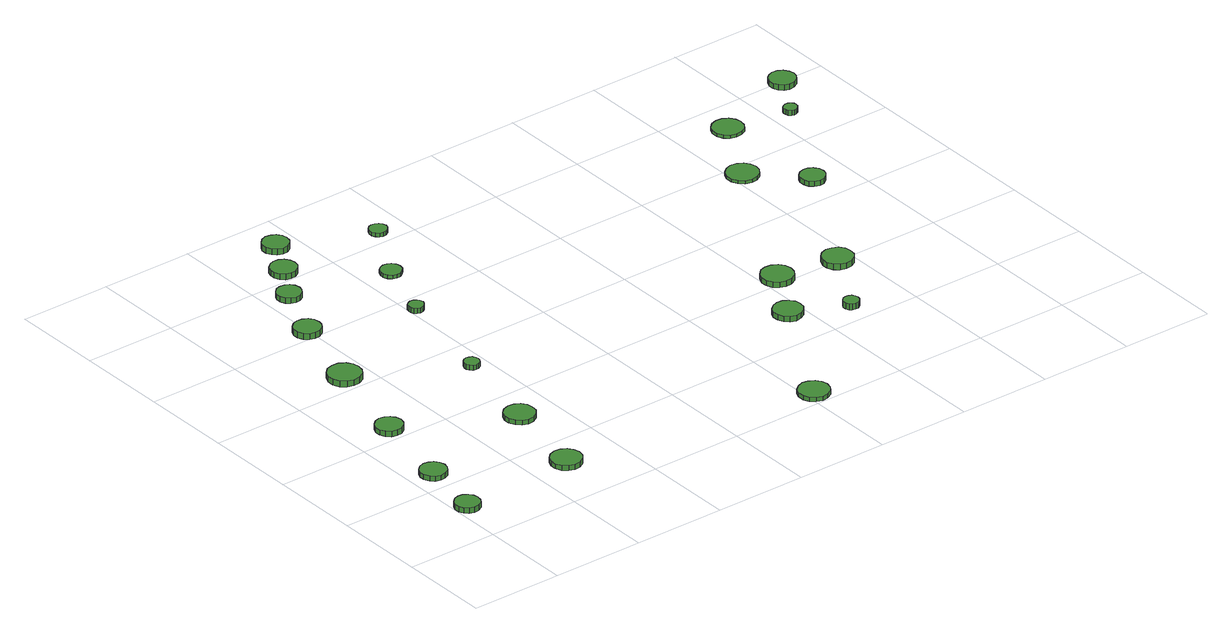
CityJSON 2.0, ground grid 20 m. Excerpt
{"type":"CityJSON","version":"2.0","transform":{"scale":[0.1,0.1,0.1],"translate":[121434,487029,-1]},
"CityObjects":{
"tree1":{"type":"SolitaryVegetationObject","attributes":{"function":"something"},"geometry":[{"type":"MultiSurface","lod":"1","boundaries":[[[0,1,2,3,4,5,6,7,8,9,10,11,12,13,14]],[[15,16,17,18,19,20,21,22,23,24,25,26,27,28,29]],[[0,29,28,1]],[[1,28,27,2]],[[2,27,26,3]],[[3,26,25,4]],[[4,25,24,5]],[[5,24,23,6]],[[6,23,22,7]],[[7,22,21,8]],[[8,21,20,9]],[[9,20,19,10]],[[10,19,18,11]],[[11,18,17,12]],[[12,17,16,13]],[[13,16,15,14]],[[14,15,29,0]]]}]},
"tree2":{"type":"SolitaryVegetationObject","attributes":{"function":"something"},"geometry":[{"type":"MultiSurface","lod":"1","boundaries":[[[30,31,32,33,34,35,36,37,38,39,40,41,42,43,44]],[[45,46,47,48,49,50,51,52,53,54,55,56,57,58,59]],[[30,59,58,31]],[[31,58,57,32]],[[32,57,56,33]],[[33,56,55,34]],[[34,55,54,35]],[[35,54,53,36]],[[36,53,52,37]],[[37,52,51,38]],[[38,51,50,39]],[[39,50,49,40]],[[40,49,48,41]],[[41,48,47,42]],[[42,47,46,43]],[[43,46,45,44]],[[44,45,59,30]]]}]},
"tree3":{"type":"SolitaryVegetationObject","attributes":{"function":"something"},"geometry":[{"type":"MultiSurface","lod":"1","boundaries":[[[60,61,62,63,64,65,66,67,68,69,70,71,72,73,74]],[[75,76,77,78,79,80,81,82,83,84,85,86,87,88,89]],[[60,89,88,61]],[[61,88,87,62]],[[62,87,86,63]],[[63,86,85,64]],[[64,85,84,65]],[[65,84,83,66]],[[66,83,82,67]],[[67,82,81,68]],[[68,81,80,69]],[[69,80,79,70]],[[70,79,78,71]],[[71,78,77,72]],[[72,77,76,73]],[[73,76,75,74]],[[74,75,89,60]]]}]},
"tree4":{"type":"SolitaryVegetationObject","attributes":{"function":"something"},"geometry":[{"type":"MultiSurface","lod":"1","boundaries":[[[90,91,92,93,94,95,96,97,98,99,100,101,102,103,104]],[[105,106,107,108,109,110,111,112,113,114,115,116,117,118,119]],[[90,119,118,91]],[[91,118,117,92]],[[92,117,116,93]],[[93,116,115,94]],[[94,115,114,95]],[[95,114,113,96]],[[96,113,112,97]],[[97,112,111,98]],[[98,111,110,99]],[[99,110,109,100]],[[100,109,108,101]],[[101,108,107,102]],[[102,107,106,103]],[[103,106,105,104]],[[104,105,119,90]]]}]},
"tree5":{"type":"SolitaryVegetationObject","attributes":{"function":"something"},"geometry":[{"type":"MultiSurface","lod":"1","boundaries":[[[120,121,122,123,124,125,126,127,128,129,130,131,132,133,134]],[[135,136,137,138,139,140,141,142,143,144,145,146,147,148,149]],[[120,149,148,121]],[[121,148,147,122]],[[122,147,146,123]],[[123,146,145,124]],[[124,145,144,125]],[[125,144,143,126]],[[126,143,142,127]],[[127,142,141,128]],[[128,141,140,129]],[[129,140,139,130]],[[130,139,138,131]],[[131,138,137,132]],[[132,137,136,133]],[[133,136,135,134]],[[134,135,149,120]]]}]},
"tree6":{"type":"SolitaryVegetationObject","attributes":{"function":"something"},"geometry":[{"type":"MultiSurface","lod":"1","boundaries":[[[150,151,152,153,154,155,156,157,158,159,160,161,162,163,164]],[[165,166,167,168,169,170,171,172,173,174,175,176,177,178,179]],[[150,179,178,151]],[[151,178,177,152]],[[152,177,176,153]],[[153,176,175,154]],[[154,175,174,155]],[[155,174,173,156]],[[156,173,172,157]],[[157,172,171,158]],[[158,171,170,159]],[[159,170,169,160]],[[160,169,168,161]],[[161,168,167,162]],[[162,167,166,163]],[[163,166,165,164]],[[164,165,179,150]]]}]},
"tree7":{"type":"SolitaryVegetationObject","attributes":{"function":"something"},"geometry":[{"type":"MultiSurface","lod":"1","boundaries":[[[180,181,182,183,184,185,186,187,188,189,190,191,192,193,194]],[[195,196,197,198,199,200,201,202,203,204,205,206,207,208,209]],[[180,209,208,181]],[[181,208,207,182]],[[182,207,206,183]],[[183,206,205,184]],[[184,205,204,185]],[[185,204,203,186]],[[186,203,202,187]],[[187,202,201,188]],[[188,201,200,189]],[[189,200,199,190]],[[190,199,198,191]],[[191,198,197,192]],[[192,197,196,193]],[[193,196,195,194]],[[194,195,209,180]]]}]},
"tree8":{"type":"SolitaryVegetationObject","attributes":{"function":"something"},"geometry":[{"type":"MultiSurface","lod":"1","boundaries":[[[210,211,212,213,214,215,216,217,218,219,220,221,222,223,224]],[[225,226,227,228,229,230,231,232,233,234,235,236,237,238,239]],[[210,239,238,211]],[[211,238,237,212]],[[212,237,236,213]],[[213,236,235,214]],[[214,235,234,215]],[[215,234,233,216]],[[216,233,232,217]],[[217,232,231,218]],[[218,231,230,219]],[[219,230,229,220]],[[220,229,228,221]],[[221,228,227,222]],[[222,227,226,223]],[[223,226,225,224]],[[224,225,239,210]]]}]},
"tree9":{"type":"SolitaryVegetationObject","attributes":{"function":"something"},"geometry":[{"type":"MultiSurface","lod":"1","boundaries":[[[240,241,242,243,244,245,246,247,248,249,250,251,252,253,254]],[[255,256,257,258,259,260,261,262,263,264,265,266,267,268,269]],[[240,269,268,241]],[[241,268,267,242]],[[242,267,266,243]],[[243,266,265,244]],[[244,265,264,245]],[[245,264,263,246]],[[246,263,262,247]],[[247,262,261,248]],[[248,261,260,249]],[[249,260,259,250]],[[250,259,258,251]],[[251,258,257,252]],[[252,257,256,253]],[[253,256,255,254]],[[254,255,269,240]]]}]},
"tree10":{"type":"SolitaryVegetationObject","attributes":{"function":"something"},"geometry":[{"type":"MultiSurface","lod":"1","boundaries":[[[270,271,272,273,274,275,276,277,278,279,280,281,282,283,284]],[[285,286,287,288,289,290,291,292,293,294,295,296,297,298,299]],[[270,299,298,271]],[[271,298,297,272]],[[272,297,296,273]],[[273,296,295,274]],[[274,295,294,275]],[[275,294,293,276]],[[276,293,292,277]],[[277,292,291,278]],[[278,291,290,279]],[[279,290,289,280]],[[280,289,288,281]],[[281,288,287,282]],[[282,287,286,283]],[[283,286,285,284]],[[284,285,299,270]]]}]},
"tree11":{"type":"SolitaryVegetationObject","attributes":{"function":"something"},"geometry":[{"type":"MultiSurface","lod":"1","boundaries":[[[300,301,302,303,304,305,306,307,308,309,310,311,312,313,314]],[[315,316,317,318,319,320,321,322,323,324,325,326,327,328,329]],[[300,329,328,301]],[[301,328,327,302]],[[302,327,326,303]],[[303,326,325,304]],[[304,325,324,305]],[[305,324,323,306]],[[306,323,322,307]],[[307,322,321,308]],[[308,321,320,309]],[[309,320,319,310]],[[310,319,318,311]],[[311,318,317,312]],[[312,317,316,313]],[[313,316,315,314]],[[314,315,329,300]]]}]},
"tree12":{"type":"SolitaryVegetationObject","attributes":{"function":"something"},"geometry":[{"type":"MultiSurface","lod":"1","boundaries":[[[330,331,332,333,334,335,336,337,338,339,340,341,342,343,344]],[[345,346,347,348,349,350,351,352,353,354,355,356,357,358,359]],[[330,359,358,331]],[[331,358,357,332]],[[332,357,356,333]],[[333,356,355,334]],[[334,355,354,335]],[[335,354,353,336]],[[336,353,352,337]],[[337,352,351,338]],[[338,351,350,339]],[[339,350,349,340]],[[340,349,348,341]],[[341,348,347,342]],[[342,347,346,343]],[[343,346,345,344]],[[344,345,359,330]]]}]},
"tree13":{"type":"SolitaryVegetationObject","attributes":{"function":"something"},"geometry":[{"type":"MultiSurface","lod":"1","boundaries":[[[360,361,362,363,364,365,366,367,368,369,370,371,372,373,374]],[[375,376,377,378,379,380,381,382,383,384,385,386,387,388,389]],[[360,389,388,361]],[[361,388,387,362]],[[362,387,386,363]],[[363,386,385,364]],[[364,385,384,365]],[[365,384,383,366]],[[366,383,382,367]],[[367,382,381,368]],[[368,381,380,369]],[[369,380,379,370]],[[370,379,378,371]],[[371,378,377,372]],[[372,377,376,373]],[[373,376,375,374]],[[374,375,389,360]]]}]},
"tree14":{"type":"SolitaryVegetationObject","attributes":{"function":"something"},"geometry":[{"type":"MultiSurface","lod":"1","boundaries":[[[390,391,392,393,394,395,396,397,398,399,400,401,402,403,404]],[[405,406,407,408,409,410,411,412,413,414,415,416,417,418,419]],[[390,419,418,391]],[[391,418,417,392]],[[392,417,416,393]],[[393,416,415,394]],[[394,415,414,395]],[[395,414,413,396]],[[396,413,412,397]],[[397,412,411,398]],[[398,411,410,399]],[[399,410,409,400]],[[400,409,408,401]],[[401,408,407,402]],[[402,407,406,403]],[[403,406,405,404]],[[404,405,419,390]]]}]},
"tree15":{"type":"SolitaryVegetationObject","attributes":{"function":"something"},"geometry":[{"type":"MultiSurface","lod":"1","boundaries":[[[420,421,422,423,424,425,426,427,428,429,430,431,432,433,434]],[[435,436,437,438,439,440,441,442,443,444,445,446,447,448,449]],[[420,449,448,421]],[[421,448,447,422]],[[422,447,446,423]],[[423,446,445,424]],[[424,445,444,425]],[[425,444,443,426]],[[426,443,442,427]],[[427,442,441,428]],[[428,441,440,429]],[[429,440,439,430]],[[430,439,438,431]],[[431,438,437,432]],[[432,437,436,433]],[[433,436,435,434]],[[434,435,449,420]]]}]},
"tree16":{"type":"SolitaryVegetationObject","attributes":{"function":"something"},"geometry":[{"type":"MultiSurface","lod":"1","boundaries":[[[450,451,452,453,454,455,456,457,458,459,460,461,462,463,464]],[[465,466,467,468,469,470,471,472,473,474,475,476,477,478,479]],[[450,479,478,451]],[[451,478,477,452]],[[452,477,476,453]],[[453,476,475,454]],[[454,475,474,455]],[[455,474,473,456]],[[456,473,472,457]],[[457,472,471,458]],[[458,471,470,459]],[[459,470,469,460]],[[460,469,468,461]],[[461,468,467,462]],[[462,467,466,463]],[[463,466,465,464]],[[464,465,479,450]]]}]},
"tree17":{"type":"SolitaryVegetationObject","attributes":{"function":"something"},"geometry":[{"type":"MultiSurface","lod":"1","boundaries":[[[480,481,482,483,484,485,486,487,488,489,490,491,492,493,494]],[[495,496,497,498,499,500,501,502,503,504,505,506,507,508,509]],[[480,509,508,481]],[[481,508,507,482]],[[482,507,506,483]],[[483,506,505,484]],[[484,505,504,485]],[[485,504,503,486]],[[486,503,502,487]],[[487,502,501,488]],[[488,501,500,489]],[[489,500,499,490]],[[490,499,498,491]],[[491,498,497,492]],[[492,497,496,493]],[[493,496,495,494]],[[494,495,509,480]]]}]},
"tree18":{"type":"SolitaryVegetationObject","attributes":{"function":"something"},"geometry":[{"type":"MultiSurface","lod":"1","boundaries":[[[510,511,512,513,514,515,516,517,518,519,520,521,522,523,524]],[[525,526,527,528,529,530,531,532,533,534,535,536,537,538,539]],[[510,539,538,511]],[[511,538,537,512]],[[512,537,536,513]],[[513,536,535,514]],[[514,535,534,515]],[[515,534,533,516]],[[516,533,532,517]],[[517,532,531,518]],[[518,531,530,519]],[[519,530,529,520]],[[520,529,528,521]],[[521,528,527,522]],[[522,527,526,523]],[[523,526,525,524]],[[524,525,539,510]]]}]},
"tree19":{"type":"SolitaryVegetationObject","attributes":{"function":"something"},"geometry":[{"type":"MultiSurface","lod":"1","boundaries":[[[540,541,542,543,544,545,546,547,548,549,550,551,552,553,554]],[[555,556,557,558,559,560,561,562,563,564,565,566,567,568,569]],[[540,569,568,541]],[[541,568,567,542]],[[542,567,566,543]],[[543,566,565,544]],[[544,565,564,545]],[[545,564,563,546]],[[546,563,562,547]],[[547,562,561,548]],[[548,561,560,549]],[[549,560,559,550]],[[550,559,558,551]],[[551,558,557,552]],[[552,557,556,553]],[[553,556,555,554]],[[554,555,569,540]]]}]},
"tree20":{"type":"SolitaryVegetationObject","attributes":{"function":"something"},"geometry":[{"type":"MultiSurface","lod":"1","boundaries":[[[570,571,572,573,574,575,576,577,578,579,580,581,582,583,584]],[[585,586,587,588,589,590,591,592,593,594,595,596,597,598,599]],[[570,599,598,571]],[[571,598,597,572]],[[572,597,596,573]],[[573,596,595,574]],[[574,595,594,575]],[[575,594,593,576]],[[576,593,592,577]],[[577,592,591,578]],[[578,591,590,579]],[[579,590,589,580]],[[580,589,588,581]],[[581,588,587,582]],[[582,587,586,583]],[[583,586,585,584]],[[584,585,599,570]]]}]},
"tree21":{"type":"SolitaryVegetationObject","attributes":{"function":"something"},"geometry":[{"type":"MultiSurface","lod":"1","boundaries":[[[600,601,602,603,604,605,606,607,608,609,610,611,612,613,614]],[[615,616,617,618,619,620,621,622,623,624,625,626,627,628,629]],[[600,629,628,601]],[[601,628,627,602]],[[602,627,626,603]],[[603,626,625,604]],[[604,625,624,605]],[[605,624,623,606]],[[606,623,622,607]],[[607,622,621,608]],[[608,621,620,609]],[[609,620,619,610]],[[610,619,618,611]],[[611,618,617,612]],[[612,617,616,613]],[[613,616,615,614]],[[614,615,629,600]]]}]},
"tree22":{"type":"SolitaryVegetationObject","attributes":{"function":"something"},"geometry":[{"type":"MultiSurface","lod":"1","boundaries":[[[630,631,632,633,634,635,636,637,638,639,640,641,642,643,644]],[[645,646,647,648,649,650,651,652,653,654,655,656,657,658,659]],[[630,659,658,631]],[[631,658,657,632]],[[632,657,656,633]],[[633,656,655,634]],[[634,655,654,635]],[[635,654,653,636]],[[636,653,652,637]],[[637,652,651,638]],[[638,651,650,639]],[[639,650,649,640]],[[640,649,648,641]],[[641,648,647,642]],[[642,647,646,643]],[[643,646,645,644]],[[644,645,659,630]]]}]},
"tree23":{"type":"SolitaryVegetationObject","attributes":{"function":"something"},"geometry":[{"type":"MultiSurface","lod":"1","boundaries":[[[660,661,662,663,664,665,666,667,668,669,670,671,672,673,674]],[[675,676,677,678,679,680,681,682,683,684,685,686,687,688,689]],[[660,689,688,661]],[[661,688,687,662]],[[662,687,686,663]],[[663,686,685,664]],[[664,685,684,665]],[[665,684,683,666]],[[666,683,682,667]],[[667,682,681,668]],[[668,681,680,669]],[[669,680,679,670]],[[670,679,678,671]],[[671,678,677,672]],[[672,677,676,673]],[[673,676,675,674]],[[674,675,689,660]]]}]},
"tree24":{"type":"SolitaryVegetationObject","attributes":{"function":"something"},"geometry":[{"type":"MultiSurface","lod":"1","boundaries":[[[690,691,692,693,694,695,696,697,698,699,700,701,702,703,704]],[[705,706,707,708,709,710,711,712,713,714,715,716,717,718,719]],[[690,719,718,691]],[[691,718,717,692]],[[692,717,716,693]],[[693,716,715,694]],[[694,715,714,695]],[[695,714,713,696]],[[696,713,712,697]],[[697,712,711,698]],[[698,711,710,699]],[[699,710,709,700]],[[700,709,708,701]],[[701,708,707,702]],[[702,707,706,703]],[[703,706,705,704]],[[704,705,719,690]]]}]}
},
"vertices":[
[54,114,18],[52,124,18],[46,133,18],[36,139,18],[25,140,18],[15,137,18],[7,129,18],[2,119,18],[2,108,18],[7,98,18],[15,91,18],[25,87,18],[36,89,18],[46,94,18],[52,103,18],[52,103,6],[46,94,6],[36,89,6],[25,87,6],[15,91,6],[7,98,6],[2,108,6],[2,119,6],[7,129,6],[15,137,6],[25,140,6],[36,139,6],[46,133,6],[52,124,6],[54,114,6],
[82,252,17],[79,263,17],[72,273,17],[62,278,17],[51,280,17],[39,276,17],[31,268,17],[26,257,17],[26,246,17],[31,235,17],[39,227,17],[51,223,17],[62,225,17],[72,230,17],[79,240,17],[79,240,6],[72,230,6],[62,225,6],[51,223,6],[39,227,6],[31,235,6],[26,246,6],[26,257,6],[31,268,6],[39,276,6],[51,280,6],[62,278,6],[72,273,6],[79,263,6],[82,252,6],
[121,437,18],[118,449,18],[111,458,18],[101,464,18],[89,466,18],[78,462,18],[69,454,18],[64,443,18],[64,431,18],[69,420,18],[78,412,18],[89,409,18],[101,410,18],[111,416,18],[118,425,18],[118,425,6],[111,416,6],[101,410,6],[89,409,6],[78,412,6],[69,420,6],[64,431,6],[64,443,6],[69,454,6],[78,462,6],[89,466,6],[101,464,6],[111,458,6],[118,449,6],[121,437,6],
[315,128,17],[312,141,17],[304,152,17],[292,159,17],[279,160,17],[266,156,17],[256,147,17],[250,134,17],[250,121,17],[256,108,17],[266,99,17],[279,95,17],[292,96,17],[304,103,17],[312,114,17],[312,114,6],[304,103,6],[292,96,6],[279,95,6],[266,99,6],[256,108,6],[250,121,6],[250,134,6],[256,147,6],[266,156,6],[279,160,6],[292,159,6],[304,152,6],[312,141,6],[315,128,6],
[177,638,23],[174,652,23],[166,664,23],[153,672,23],[138,673,23],[124,669,23],[113,659,23],[107,645,23],[107,631,23],[113,617,23],[124,608,23],[138,603,23],[153,605,23],[166,612,23],[174,624,23],[174,624,10],[166,612,10],[153,605,10],[138,603,10],[124,608,10],[113,617,10],[107,631,10],[107,645,10],[113,659,10],[124,669,10],[138,673,10],[153,672,10],[166,664,10],[174,652,10],[177,638,10],
[351,319,16],[349,332,16],[341,343,16],[329,350,16],[316,351,16],[303,347,16],[293,338,16],[287,325,16],[287,312,16],[293,300,16],[303,291,16],[316,286,16],[329,288,16],[341,295,16],[349,305,16],[349,305,6],[341,295,6],[329,288,6],[316,286,6],[303,291,6],[293,300,6],[287,312,6],[287,325,6],[293,338,6],[303,347,6],[316,351,6],[329,350,6],[341,343,6],[349,332,6],[351,319,6],
[223,820,22],[221,832,22],[214,842,22],[203,848,22],[191,849,22],[180,845,22],[171,837,22],[166,826,22],[166,814,22],[171,803,22],[180,795,22],[191,792,22],[203,793,22],[214,799,22],[221,809,22],[221,809,9],[214,799,9],[203,793,9],[191,792,9],[180,795,9],[171,803,9],[166,814,9],[166,826,9],[171,837,9],[180,845,9],[191,849,9],[203,848,9],[214,842,9],[221,832,9],[223,820,9],
[382,526,17],[381,533,17],[377,539,17],[371,542,17],[364,543,17],[358,541,17],[353,536,17],[350,530,17],[350,523,17],[353,517,17],[358,512,17],[364,510,17],[371,511,17],[377,514,17],[381,520,17],[381,520,6],[377,514,6],[371,511,6],[364,510,6],[358,512,6],[353,517,6],[350,523,6],[350,530,6],[353,536,6],[358,541,6],[364,543,6],[371,542,6],[377,539,6],[381,533,6],[382,526,6],
[279,951,18],[277,962,18],[271,971,18],[261,976,18],[250,977,18],[240,974,18],[232,966,18],[228,957,18],[228,946,18],[232,936,18],[240,929,18],[250,925,18],[261,926,18],[271,932,18],[277,941,18],[277,941,6],[271,932,6],[261,926,6],[250,925,6],[240,929,6],[232,936,6],[228,946,6],[228,957,6],[232,966,6],[240,974,6],[250,977,6],[261,976,6],[271,971,6],[277,962,6],[279,951,6],
[330,1030,19],[328,1041,19],[321,1051,19],[311,1057,19],[299,1058,19],[288,1054,19],[279,1046,19],[275,1036,19],[275,1024,19],[279,1013,19],[288,1005,19],[299,1002,19],[311,1003,19],[321,1009,19],[328,1018,19],[328,1018,6],[321,1009,6],[311,1003,6],[299,1002,6],[288,1005,6],[279,1013,6],[275,1024,6],[275,1036,6],[279,1046,6],[288,1054,6],[299,1058,6],[311,1057,6],[321,1051,6],[328,1041,6],[330,1030,6],
[433,762,17],[431,769,17],[427,774,17],[421,778,17],[414,779,17],[408,776,17],[402,772,17],[400,765,17],[400,759,17],[402,752,17],[408,748,17],[414,745,17],[421,746,17],[427,750,17],[431,755,17],[431,755,6],[427,750,6],[421,746,6],[414,745,6],[408,748,6],[402,752,6],[400,759,6],[400,765,6],[402,772,6],[408,776,6],[414,779,6],[421,778,6],[427,774,6],[431,769,6],[433,762,6],
[376,1113,19],[374,1124,19],[367,1134,19],[357,1139,19],[345,1141,19],[334,1137,19],[326,1129,19],[321,1119,19],[321,1107,19],[326,1097,19],[334,1089,19],[345,1085,19],[357,1086,19],[367,1092,19],[374,1102,19],[374,1102,6],[367,1092,6],[357,1086,6],[345,1085,6],[334,1089,6],[326,1097,6],[321,1107,6],[321,1119,6],[326,1129,6],[334,1137,6],[345,1141,6],[357,1139,6],[367,1134,6],[374,1124,6],[376,1113,6],
[486,900,14],[484,909,14],[478,917,14],[470,921,14],[461,922,14],[452,919,14],[445,913,14],[441,904,14],[441,895,14],[445,886,14],[452,880,14],[461,877,14],[470,878,14],[478,883,14],[484,890,14],[484,890,6],[478,883,6],[470,878,6],[461,877,6],[452,880,6],[445,886,6],[441,895,6],[441,904,6],[445,913,6],[452,919,6],[461,922,6],[470,921,6],[478,917,6],[484,909,6],[486,900,6],
[852,36,15],[849,49,15],[841,60,15],[829,67,15],[816,69,15],[803,64,15],[792,55,15],[787,43,15],[787,29,15],[792,17,15],[803,8,15],[816,3,15],[829,5,15],[841,12,15],[849,23,15],[849,23,6],[841,12,6],[829,5,6],[816,3,6],[803,8,6],[792,17,6],[787,29,6],[787,43,6],[792,55,6],[803,64,6],[816,69,6],[829,67,6],[841,60,6],[849,49,6],[852,36,6],
[560,1037,14],[558,1045,14],[553,1051,14],[546,1055,14],[538,1056,14],[531,1054,14],[525,1048,14],[522,1041,14],[522,1033,14],[525,1026,14],[531,1020,14],[538,1018,14],[546,1019,14],[553,1023,14],[558,1029,14],[558,1029,6],[553,1023,6],[546,1019,6],[538,1018,6],[531,1020,6],[525,1026,6],[522,1033,6],[522,1041,6],[525,1048,6],[531,1054,6],[538,1056,6],[546,1055,6],[553,1051,6],[558,1045,6],[560,1037,6],
[989,292,26],[987,305,26],[979,315,26],[968,322,26],[955,323,26],[943,319,26],[933,310,26],[928,299,26],[928,286,26],[933,274,26],[943,265,26],[955,261,26],[968,263,26],[979,269,26],[987,279,26],[987,279,14],[979,269,14],[968,263,14],[955,261,14],[943,265,14],[933,274,14],[928,286,14],[928,299,14],[933,310,14],[943,319,14],[955,323,14],[968,322,14],[979,315,14],[987,305,14],[989,292,14],
[1091,242,26],[1090,249,26],[1086,255,26],[1080,258,26],[1073,259,26],[1066,257,26],[1061,252,26],[1058,246,26],[1058,239,26],[1061,232,26],[1066,228,26],[1073,226,26],[1080,226,26],[1086,230,26],[1090,235,26],[1090,235,13],[1086,230,13],[1080,226,13],[1073,226,13],[1066,228,13],[1061,232,13],[1058,239,13],[1058,246,13],[1061,252,13],[1066,257,13],[1073,259,13],[1080,258,13],[1086,255,13],[1090,249,13],[1091,242,13],
[1066,418,19],[1063,432,19],[1055,444,19],[1042,451,19],[1028,452,19],[1015,448,19],[1005,438,19],[999,425,19],[999,411,19],[1005,398,19],[1015,389,19],[1028,385,19],[1042,386,19],[1055,393,19],[1063,405,19],[1063,405,7],[1055,393,7],[1042,386,7],[1028,385,7],[1015,389,7],[1005,398,7],[999,411,7],[999,425,7],[1005,438,7],[1015,448,7],[1028,452,7],[1042,451,7],[1055,444,7],[1063,432,7],[1066,418,7],
[1196,398,20],[1194,411,20],[1186,422,20],[1174,428,20],[1161,430,20],[1148,426,20],[1138,417,20],[1132,404,20],[1132,391,20],[1138,378,20],[1148,369,20],[1161,365,20],[1174,367,20],[1186,373,20],[1194,384,20],[1194,384,7],[1186,373,7],[1174,367,7],[1161,365,7],[1148,369,7],[1138,378,7],[1132,391,7],[1132,404,7],[1138,417,7],[1148,426,7],[1161,430,7],[1174,428,7],[1186,422,7],[1194,411,7],[1196,398,7],
[1259,770,13],[1256,784,13],[1248,795,13],[1236,802,13],[1222,804,13],[1208,799,13],[1198,790,13],[1192,777,13],[1192,763,13],[1198,750,13],[1208,740,13],[1222,736,13],[1236,738,13],[1248,745,13],[1256,756,13],[1256,756,6],[1248,745,6],[1236,738,6],[1222,736,6],[1208,740,6],[1198,750,6],[1192,763,6],[1192,777,6],[1198,790,6],[1208,799,6],[1222,804,6],[1236,802,6],[1248,795,6],[1256,784,6],[1259,770,6],
[1347,672,17],[1345,683,17],[1338,692,17],[1329,698,17],[1318,699,17],[1307,695,17],[1299,688,17],[1295,678,17],[1295,667,17],[1299,657,17],[1307,650,17],[1318,646,17],[1329,647,17],[1338,653,17],[1345,662,17],[1345,662,6],[1338,653,6],[1329,647,6],[1318,646,6],[1307,650,6],[1299,657,6],[1295,667,6],[1295,678,6],[1299,688,6],[1307,695,6],[1318,699,6],[1329,698,6],[1338,692,6],[1345,683,6],[1347,672,6],
[1342,922,13],[1339,935,13],[1331,946,13],[1319,953,13],[1306,954,13],[1293,950,13],[1283,941,13],[1277,929,13],[1277,915,13],[1283,902,13],[1293,893,13],[1306,889,13],[1319,891,13],[1331,897,13],[1339,908,13],[1339,908,6],[1331,897,6],[1319,891,6],[1306,889,6],[1293,893,6],[1283,902,6],[1277,915,6],[1277,929,6],[1283,941,6],[1293,950,6],[1306,954,6],[1319,953,6],[1331,946,6],[1339,935,6],[1342,922,6],
[1462,901,17],[1461,907,17],[1457,912,17],[1452,915,17],[1446,915,17],[1440,913,17],[1435,909,17],[1433,904,17],[1433,898,17],[1435,892,17],[1440,888,17],[1446,886,17],[1452,887,17],[1457,890,17],[1461,895,17],[1461,895,6],[1457,890,6],[1452,887,6],[1446,886,6],[1440,888,6],[1435,892,6],[1433,898,6],[1433,904,6],[1435,909,6],[1440,913,6],[1446,915,6],[1452,915,6],[1457,912,6],[1461,907,6],[1462,901,6],
[1531,996,18],[1528,1007,18],[1521,1017,18],[1511,1023,18],[1499,1024,18],[1488,1020,18],[1480,1013,18],[1475,1002,18],[1475,990,18],[1480,980,18],[1488,972,18],[1499,968,18],[1511,969,18],[1521,975,18],[1528,985,18],[1528,985,6],[1521,975,6],[1511,969,6],[1499,968,6],[1488,972,6],[1480,980,6],[1475,990,6],[1475,1002,6],[1480,1013,6],[1488,1020,6],[1499,1024,6],[1511,1023,6],[1521,1017,6],[1528,1007,6],[1531,996,6]
]}
